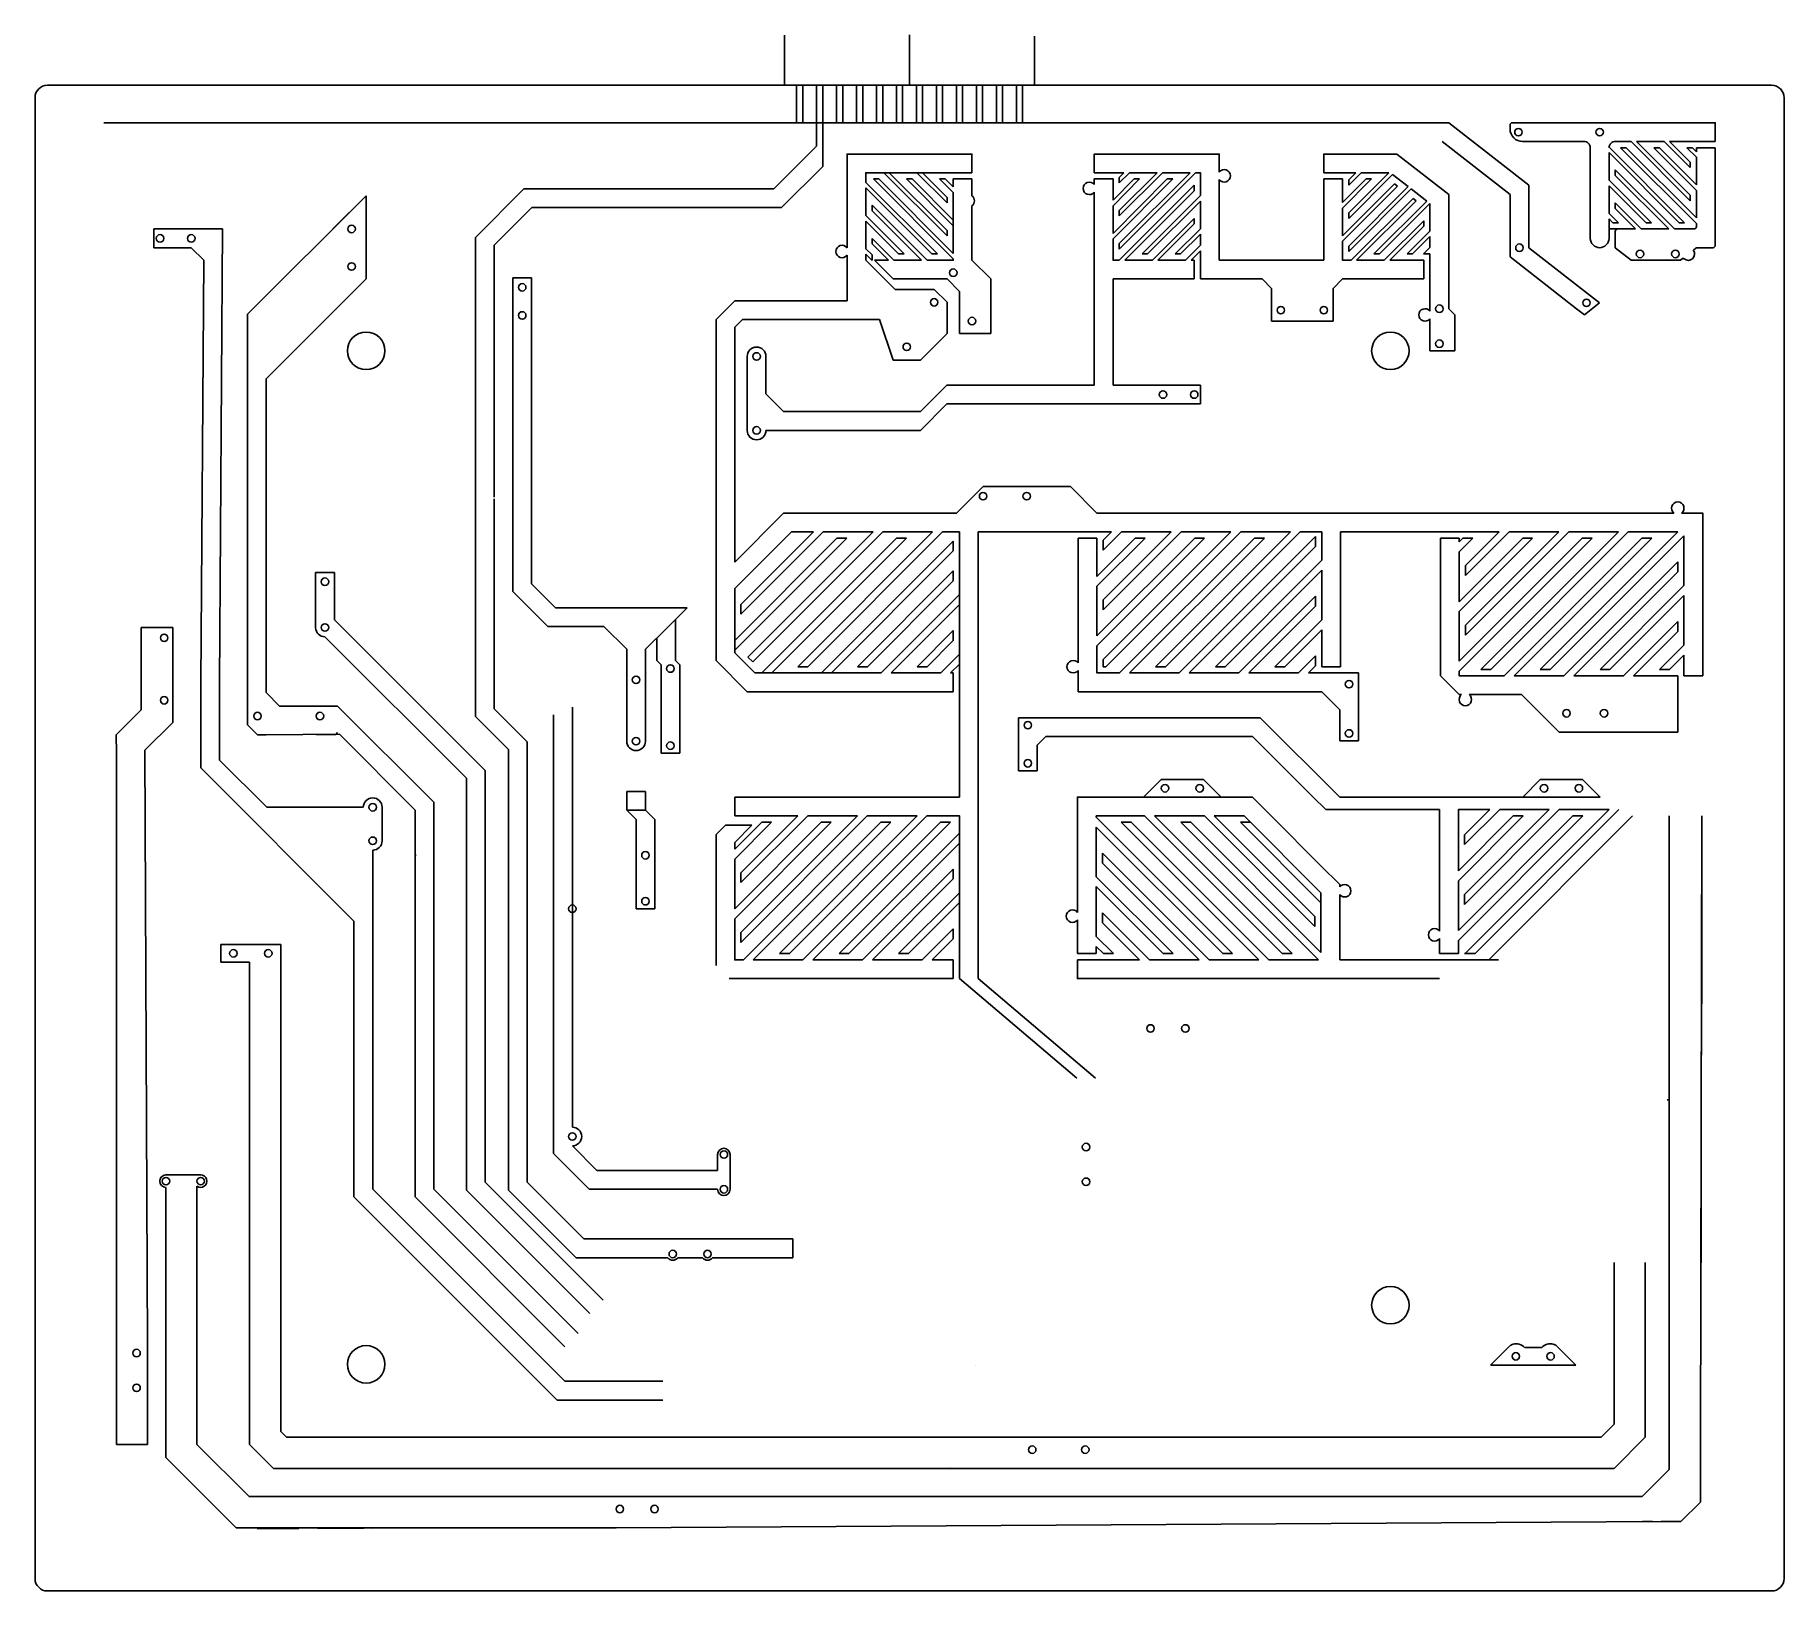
# Model space of a CAD drawing. Header units: centimetres. Extents: x 20 to 34, y 4.6 to 17.
import ezdxf

# ---------------------------------------------------------------- set-up
doc = ezdxf.new("R2010")
doc.units = ezdxf.units.CM
doc.header["$MEASUREMENT"] = 0
doc.layers.add('Spate circuit', color=7, linetype='Continuous', true_color=0x758f9f)

msp = doc.modelspace()

# ---------------------------------------------------------------- linework, layer by layer
at = {"layer": 'Spate circuit'}
for p, q in [((25.971, 16.605), (25.971, 17.007)), ((26.971, 16.605), (26.971, 17.008)), ((27.971, 16.605), (27.971, 16.998)), ((20.071, 16.605), (33.871, 16.605)), ((25.971, 16.605), (27.971, 16.605)), ((25.971, 16.605), (26.061, 16.605)), ((26.066, 16.605), (26.066, 16.305)), ((26.116, 16.305), (26.116, 16.605)), ((26.226, 16.605), (26.226, 16.305)), ((26.276, 16.305), (26.276, 16.605)), ((26.386, 16.605), (26.386, 16.305)), ((26.436, 16.305), (26.436, 16.605)), ((26.546, 16.605), (26.546, 16.305)), ((26.596, 16.305), (26.596, 16.605)), ((26.706, 16.605), (26.706, 16.305)), ((26.756, 16.305), (26.756, 16.605)), ((26.866, 16.605), (26.866, 16.305)), ((26.916, 16.305), (26.916, 16.605)), ((26.971, 16.605), (27.971, 16.605)), ((27.026, 16.605), (27.026, 16.305)), ((27.076, 16.305), (27.076, 16.605)), ((27.186, 16.605), (27.186, 16.305)), ((27.236, 16.305), (27.236, 16.605)), ((27.346, 16.605), (27.346, 16.305)), ((27.396, 16.305), (27.396, 16.605)), ((27.506, 16.605), (27.506, 16.305)), ((27.556, 16.305), (27.556, 16.605)), ((27.666, 16.605), (27.666, 16.305)), ((27.716, 16.305), (27.716, 16.605)), ((27.826, 16.605), (27.826, 16.305)), ((27.971, 16.605), (27.871, 16.605)), ((27.876, 16.305), (27.876, 16.605)), ((19.971, 16.505), (19.971, 4.655)), ((33.971, 16.505), (33.971, 4.655)), ((31.287, 16.305), (21.522, 16.305)), ((26.066, 16.305), (26.116, 16.305)), ((26.226, 16.117), (26.226, 16.305)), ((26.226, 16.305), (26.276, 16.305)), ((26.276, 16.305), (26.276, 15.955)), ((26.386, 16.305), (26.436, 16.305)), ((26.546, 16.305), (26.596, 16.305)), ((26.706, 16.305), (26.756, 16.305)), ((26.866, 16.305), (26.916, 16.305)), ((27.026, 16.305), (27.076, 16.305)), ((27.186, 16.305), (27.236, 16.305)), ((27.346, 16.305), (27.396, 16.305)), ((27.506, 16.305), (27.556, 16.305)), ((27.666, 16.305), (27.716, 16.305)), ((27.826, 16.305), (27.876, 16.305)), ((31.928, 15.805), (31.287, 16.305)), ((25.885, 15.777), (26.226, 16.117)), ((31.778, 15.732), (31.235, 16.155)), ((32.663, 16.105), (32.708, 16.105)), ((32.929, 16.105), (32.973, 16.105)), ((33.194, 16.105), (33.238, 16.105)), ((33.27, 16.155), (33.42, 16.155)), ((33.27, 16.105), (33.42, 16.105)), ((31.287, 15.732), (30.872, 16.055)), ((33.22, 15.991), (33.22, 15.946)), ((25.947, 15.627), (26.276, 15.955)), ((27.321, 15.905), (27.471, 15.905)), ((27.321, 15.855), (27.471, 15.855)), ((28.6, 15.905), (28.45, 15.905)), ((28.6, 15.855), (28.45, 15.855)), ((28.65, 15.824), (28.65, 15.868)), ((30.437, 15.905), (30.287, 15.905)), ((30.287, 15.205), (30.287, 15.855)), ((30.437, 15.855), (30.287, 15.855)), ((32.62, 15.884), (32.62, 15.928)), ((22.621, 15.721), (21.672, 14.772)), ((22.355, 15.455), (22.621, 15.721)), ((22.621, 15.721), (22.621, 15.055)), ((23.496, 15.388), (23.885, 15.777)), ((23.885, 15.777), (25.885, 15.777)), ((31.778, 15.232), (31.778, 15.732)), ((31.928, 15.305), (31.928, 15.805)), ((33.22, 15.725), (33.22, 15.681)), ((23.646, 15.326), (23.947, 15.627)), ((23.947, 15.627), (25.947, 15.627)), ((32.62, 15.618), (32.62, 15.663)), ((20.922, 15.305), (20.922, 15.455)), ((20.922, 15.455), (21.322, 15.455)), ((21.372, 15.455), (21.322, 15.455)), ((21.322, 15.455), (21.472, 15.455)), ((21.372, 15.455), (21.472, 15.455)), ((21.472, 15.455), (21.447, 11.823)), ((32.57, 15.455), (32.57, 15.38)), ((32.645, 15.505), (32.601, 15.505)), ((32.91, 15.505), (32.866, 15.505)), ((33.175, 15.505), (33.131, 15.505)), ((21.222, 15.305), (20.922, 15.305)), ((21.002, 15.305), (21.022, 15.305)), ((21.222, 15.305), (21.321, 15.206)), ((23.496, 13.31), (23.496, 15.388)), ((23.646, 13.31), (23.646, 15.326)), ((31.928, 15.305), (32.495, 14.863)), ((32.62, 15.305), (32.748, 15.205)), ((21.297, 11.823), (21.321, 15.206)), ((26.621, 15.205), (26.771, 15.055)), ((26.671, 15.205), (26.669, 15.205)), ((26.691, 15.205), (26.841, 15.055)), ((27.621, 15.055), (27.471, 15.205)), ((29.25, 15.205), (29.25, 15.055)), ((29.3, 15.205), (29.3, 15.055)), ((30.287, 15.205), (29.45, 15.205)), ((31.087, 15.205), (31.036, 15.205)), ((31.137, 15.255), (31.086, 15.255)), ((31.087, 15.13), (31.087, 15.205)), ((31.087, 15.13), (31.087, 15.055)), ((31.137, 15.205), (31.137, 15.055)), ((31.778, 15.232), (32.31, 14.817)), ((32.748, 15.205), (33.141, 15.205)), ((33.158, 15.218), (33.141, 15.205)), ((22.621, 15.055), (21.821, 14.255)), ((23.946, 15.063), (23.796, 15.063)), ((23.796, 15.063), (23.796, 12.553)), ((23.946, 15.063), (23.946, 14.663)), ((23.946, 15.063), (23.946, 12.616)), ((26.471, 14.88), (26.471, 15.055)), ((26.856, 14.97), (26.771, 15.055)), ((27.146, 15.055), (27.271, 15.055)), ((27.271, 15.055), (27.371, 14.955)), ((27.621, 15.055), (27.621, 14.618)), ((28.45, 15.055), (28.45, 14.205)), ((28.6, 15.055), (28.6, 14.205)), ((28.6, 15.055), (28.6, 14.205)), ((29.793, 15.055), (29.45, 15.055)), ((29.793, 15.055), (29.868, 14.979)), ((30.437, 15.055), (30.362, 14.979)), ((31.087, 15.055), (30.437, 15.055)), ((31.137, 14.797), (31.137, 15.055)), ((31.287, 15.055), (31.287, 14.817)), ((23.796, 14.663), (23.796, 14.913)), ((25.572, 14.88), (25.422, 14.73)), ((26.471, 14.88), (25.572, 14.88)), ((27.168, 14.97), (26.856, 14.97)), ((27.271, 14.868), (27.168, 14.97)), ((27.271, 14.618), (27.271, 14.868)), ((27.371, 14.955), (27.371, 14.618)), ((29.868, 14.717), (29.868, 14.979)), ((30.362, 14.979), (30.362, 14.717)), ((32.495, 14.863), (32.373, 14.768)), ((21.672, 11.557), (21.672, 14.772)), ((25.422, 13.204), (25.422, 14.73)), ((25.634, 14.73), (25.572, 14.668)), ((26.471, 14.73), (25.634, 14.73)), ((26.73, 14.73), (26.471, 14.73)), ((26.73, 14.73), (26.84, 14.405)), ((30.362, 14.717), (29.868, 14.717)), ((31.137, 14.48), (31.137, 14.737)), ((31.337, 14.767), (31.287, 14.817)), ((31.337, 14.48), (31.337, 14.767)), ((32.31, 14.817), (32.373, 14.768)), ((25.572, 12.789), (25.572, 14.668)), ((27.271, 14.618), (27.059, 14.405)), ((27.371, 14.618), (27.621, 14.618)), ((25.672, 13.843), (25.672, 14.435)), ((25.822, 14.135), (25.822, 14.435)), ((31.287, 14.48), (31.137, 14.48)), ((31.287, 14.48), (31.337, 14.48)), ((27.059, 14.405), (26.84, 14.405)), ((21.822, 14.256), (21.822, 11.745)), ((27.27, 14.205), (27.059, 13.993)), ((27.986, 14.205), (27.27, 14.205)), ((28.45, 14.205), (27.986, 14.205)), ((29.3, 14.205), (28.6, 14.205)), ((29.3, 14.055), (29.3, 14.205)), ((25.963, 13.993), (25.822, 14.135)), ((27.27, 14.055), (27.059, 13.843)), ((28, 14.055), (27.27, 14.055)), ((28.6, 14.055), (28, 14.055)), ((28.6, 14.055), (29.3, 14.055)), ((27.059, 13.993), (25.963, 13.993)), ((25.963, 13.843), (25.822, 13.843)), ((27.059, 13.843), (25.963, 13.843)), ((23.496, 12.553), (23.496, 13.31)), ((27.348, 13.181), (27.56, 13.393)), ((28.259, 13.393), (27.56, 13.393)), ((28.471, 13.181), (28.259, 13.393)), ((23.646, 12.553), (23.646, 13.296)), ((25.963, 13.181), (25.572, 12.789)), ((27.348, 13.181), (25.963, 13.181)), ((31.22, 13.181), (28.471, 13.181)), ((26.025, 13.031), (25.572, 12.577)), ((26.201, 13.031), (26.025, 13.031)), ((26.679, 13.031), (26.281, 13.031)), ((27.156, 13.031), (26.758, 13.031)), ((27.371, 13.031), (27.235, 13.031)), ((28.321, 13.031), (27.521, 13.031)), ((28.471, 13.031), (28.321, 13.031)), ((28.588, 13.031), (28.471, 13.031)), ((29.065, 13.031), (28.667, 13.031)), ((29.542, 13.031), (29.145, 13.031)), ((30.02, 13.031), (29.622, 13.031)), ((30.27, 13.031), (30.099, 13.031)), ((31.22, 13.031), (30.42, 13.031)), ((31.37, 13.031), (31.22, 13.031)), ((26.469, 12.981), (26.39, 12.981)), ((26.947, 12.981), (26.867, 12.981)), ((28.471, 12.981), (28.321, 12.981)), ((28.856, 12.981), (28.776, 12.981)), ((29.333, 12.981), (29.254, 12.981)), ((29.811, 12.981), (29.731, 12.981)), ((31.37, 12.981), (31.22, 12.981)), ((22.292, 12.707), (22.217, 12.707)), ((22.217, 12.707), (22.217, 12.632)), ((22.217, 12.632), (22.217, 12.266)), ((22.292, 12.707), (22.367, 12.707)), ((22.367, 12.707), (22.367, 12.632)), ((22.367, 12.632), (22.367, 12.328)), ((23.946, 12.616), (24.137, 12.424)), ((23.496, 12.553), (23.496, 11.553)), ((23.646, 12.553), (23.646, 11.616)), ((23.796, 12.553), (23.934, 12.416)), ((22.367, 12.328), (23.468, 11.228)), ((23.934, 12.416), (24.075, 12.274)), ((24.137, 12.424), (24.947, 12.424)), ((24.947, 12.424), (25.191, 12.424)), ((25.191, 12.424), (25.041, 12.274)), ((25.097, 12.002), (25.097, 12.33)), ((20.822, 12.266), (20.822, 11.607)), ((20.822, 11.607), (20.822, 12.266)), ((20.822, 12.266), (21.073, 12.266)), ((21.073, 12.101), (21.073, 12.266)), ((22.292, 12.191), (23.424, 11.059)), ((24.075, 12.274), (24.523, 12.274)), ((24.707, 12.091), (24.523, 12.274)), ((24.857, 12.091), (25.041, 12.274)), ((24.947, 12.002), (24.947, 12.18)), ((21.073, 11.607), (21.073, 12.101)), ((21.073, 12.101), (21.073, 11.505)), ((24.707, 11.907), (24.707, 12.091)), ((24.857, 11.907), (24.857, 12.091)), ((25.572, 12.064), (25.734, 11.902)), ((24.707, 11.356), (24.707, 11.907)), ((24.707, 11.356), (24.707, 11.907)), ((24.857, 11.907), (24.857, 11.356)), ((24.857, 11.907), (24.857, 11.356)), ((24.982, 11.967), (24.947, 12.002)), ((24.982, 11.26), (24.982, 11.967)), ((25.097, 12.002), (25.132, 11.967)), ((25.132, 11.967), (25.132, 11.26)), ((25.422, 12.002), (25.672, 11.752)), ((25.677, 12.029), (25.717, 11.99)), ((30.27, 11.952), (30.42, 11.952)), ((30.27, 11.902), (30.42, 11.902)), ((30.564, 11.902), (30.42, 11.902)), ((30.564, 11.608), (30.564, 11.902)), ((21.297, 11.143), (21.297, 11.823)), ((21.447, 11.205), (21.447, 11.823)), ((31.37, 11.729), (31.22, 11.879)), ((33.12, 11.729), (33.12, 11.879)), ((33.17, 11.879), (33.32, 11.879)), ((21.929, 11.637), (21.822, 11.745)), ((22.252, 11.637), (21.929, 11.637)), ((22.252, 11.637), (22.393, 11.637)), ((22.393, 11.637), (23.163, 10.867)), ((24.272, 11.629), (24.272, 8.267)), ((27.521, 11.752), (27.521, 9.456)), ((30.27, 11.752), (30.414, 11.608)), ((32.17, 11.429), (31.87, 11.729)), ((33.12, 11.729), (33.12, 11.429)), ((20.822, 11.607), (20.621, 11.406)), ((21.073, 11.505), (20.851, 11.283)), ((21.672, 11.487), (21.672, 11.557)), ((21.752, 11.407), (21.672, 11.487)), ((23.496, 11.553), (23.761, 11.289)), ((23.646, 11.616), (23.911, 11.351)), ((24.122, 11.567), (24.122, 8.055)), ((28.315, 11.544), (27.843, 11.544)), ((27.843, 11.544), (27.843, 11.119)), ((27.993, 11.544), (27.843, 11.544)), ((29.778, 11.544), (28.315, 11.544)), ((30.414, 10.908), (29.778, 11.544)), ((30.414, 11.608), (30.414, 11.358)), ((30.564, 11.608), (30.564, 11.358)), ((20.621, 11.406), (20.622, 11.26)), ((21.822, 11.407), (21.752, 11.407)), ((21.822, 11.407), (22.407, 11.411)), ((22.222, 11.41), (22.378, 11.41)), ((22.393, 11.425), (22.378, 11.41)), ((22.407, 11.411), (23.013, 10.805)), ((23.911, 11.351), (23.911, 10.578)), ((27.993, 11.325), (28.062, 11.394)), ((29.716, 11.394), (28.062, 11.394)), ((30.202, 10.908), (29.716, 11.394)), ((30.414, 11.358), (30.564, 11.358)), ((33.12, 11.429), (32.17, 11.429)), ((20.622, 5.728), (20.622, 11.26)), ((20.872, 6.519), (20.851, 11.283)), ((21.826, 10.827), (21.447, 11.205)), ((23.468, 11.228), (23.574, 11.122)), ((23.761, 11.289), (23.761, 10.578)), ((25.132, 11.26), (24.982, 11.26)), ((27.993, 11.325), (27.993, 11.119)), ((22.524, 9.916), (21.297, 11.143)), ((23.574, 11.122), (23.574, 10.867)), ((27.993, 11.119), (27.843, 11.119)), ((23.424, 11.059), (23.424, 10.867)), ((24.707, 10.804), (24.707, 10.954)), ((24.707, 10.954), (24.857, 10.954)), ((24.857, 10.954), (24.857, 10.804)), ((28.986, 11.049), (28.844, 10.908)), ((29.324, 11.049), (28.986, 11.049)), ((29.466, 10.908), (29.324, 11.049)), ((32.02, 11.049), (31.879, 10.908)), ((32.359, 11.049), (32.02, 11.049)), ((32.5, 10.908), (32.359, 11.049)), ((22.599, 10.827), (21.826, 10.827)), ((22.749, 10.827), (22.749, 10.559)), ((23.013, 10.805), (23.013, 9.346)), ((23.163, 10.867), (23.163, 9.346)), ((23.424, 10.867), (23.424, 7.764)), ((23.574, 10.867), (23.574, 7.826)), ((24.707, 10.804), (24.782, 10.729)), ((24.707, 10.804), (24.857, 10.804)), ((24.932, 10.729), (24.857, 10.804)), ((25.572, 10.758), (25.572, 10.908)), ((29.716, 10.908), (29.866, 10.758)), ((30.302, 10.808), (30.202, 10.908)), ((31.214, 10.808), (30.302, 10.808)), ((31.214, 10.908), (30.414, 10.908)), ((32.5, 10.908), (31.879, 10.908)), ((24.782, 10.015), (24.782, 10.729)), ((24.932, 10.015), (24.932, 10.729)), ((25.497, 10.683), (25.422, 10.608)), ((25.497, 10.683), (25.709, 10.683)), ((25.709, 10.683), (25.572, 10.546)), ((30.264, 10.359), (29.866, 10.758)), ((33.052, 10.758), (33.052, 5.527)), ((33.302, 5.736), (33.314, 10.758)), ((23.761, 10.578), (23.761, 7.764)), ((23.911, 10.578), (23.911, 7.826)), ((22.674, 10.484), (22.674, 7.771)), ((23.013, 10.443), (23.022, 10.443)), ((30.264, 10.359), (30.414, 10.209)), ((24.272, 10.045), (24.272, 9.985)), ((24.782, 10.015), (24.932, 10.015)), ((22.524, 9.916), (22.524, 9.488)), ((28.315, 9.656), (28.315, 9.926)), ((21.459, 9.658), (21.459, 9.729)), ((21.459, 9.729), (21.939, 9.729)), ((21.868, 9.729), (21.529, 9.729)), ((21.939, 9.729), (21.939, 9.587)), ((31.214, 9.656), (31.214, 9.776)), ((21.459, 9.587), (21.459, 9.658)), ((21.689, 9.587), (21.459, 9.587)), ((21.689, 9.587), (21.689, 5.728)), ((21.939, 9.587), (21.939, 5.831)), ((27.321, 9.606), (27.321, 9.456)), ((27.371, 9.606), (27.371, 9.456)), ((28.465, 9.656), (28.315, 9.656)), ((28.465, 9.606), (28.315, 9.606)), ((31.214, 9.606), (30.414, 9.606)), ((31.214, 9.656), (31.364, 9.656)), ((31.214, 9.606), (31.364, 9.606)), ((31.498, 9.656), (31.414, 9.656)), ((22.524, 9.488), (22.524, 7.709)), ((28.309, 8.658), (27.371, 9.456)), ((28.459, 8.658), (27.521, 9.456)), ((31.214, 9.456), (30.414, 9.456)), ((33.314, 9.456), (33.308, 8.635)), ((23.013, 9.346), (23.013, 7.709)), ((23.163, 9.346), (23.163, 7.771)), ((24.122, 8.055), (24.407, 7.77)), ((24.272, 8.117), (24.469, 7.92)), ((25.435, 8.048), (25.435, 7.92)), ((25.535, 8.048), (25.535, 7.77)), ((21.019, 7.885), (21.297, 7.885)), ((25.435, 7.92), (24.469, 7.92)), ((20.622, 7.764), (20.622, 6.797)), ((21.019, 7.785), (21.019, 5.623)), ((21.267, 7.795), (21.267, 5.728)), ((22.524, 7.709), (24.151, 6.083)), ((22.674, 7.771), (24.213, 6.233)), ((23.013, 7.709), (24.213, 6.509)), ((23.163, 7.771), (24.319, 6.615)), ((23.424, 7.764), (24.412, 6.776)), ((23.574, 7.826), (24.518, 6.882)), ((23.761, 7.764), (24.303, 7.222)), ((23.911, 7.826), (24.365, 7.372)), ((25.435, 7.77), (24.407, 7.77)), ((25.076, 7.372), (24.365, 7.372)), ((25.036, 7.372), (26.036, 7.372)), ((26.036, 7.372), (26.036, 7.222)), ((25.036, 7.222), (24.303, 7.222)), ((25.116, 7.222), (25.314, 7.222)), ((25.394, 7.222), (26.036, 7.222)), ((32.61, 5.89), (32.61, 7.183)), ((32.86, 5.786), (32.86, 7.183)), ((20.872, 5.728), (20.872, 6.519)), ((31.777, 6.517), (31.622, 6.362)), ((32.032, 6.504), (31.895, 6.504)), ((32.149, 6.517), (32.304, 6.362)), ((24.213, 6.233), (24.997, 6.233)), ((24.151, 6.083), (24.997, 6.083)), ((32.506, 5.786), (32.61, 5.89)), ((21.939, 5.831), (21.984, 5.786)), ((21.984, 5.786), (32.506, 5.786)), ((32.61, 5.536), (32.86, 5.786)), ((20.872, 5.728), (20.622, 5.728)), ((20.622, 5.728), (20.872, 5.728)), ((21.019, 5.623), (21.581, 5.061)), ((21.267, 5.728), (21.684, 5.311)), ((21.689, 5.728), (21.88, 5.536)), ((33.302, 5.736), (33.302, 5.423)), ((27.953, 5.536), (21.88, 5.536)), ((27.953, 5.536), (32.61, 5.536)), ((33.052, 5.527), (32.835, 5.311)), ((33.302, 5.267), (33.302, 5.423)), ((24.622, 5.311), (21.684, 5.311)), ((25.404, 5.311), (24.622, 5.311)), ((24.622, 5.311), (32.835, 5.311)), ((33.145, 5.11), (33.302, 5.267)), ((24.622, 5.061), (21.581, 5.061)), ((21.748, 5.056), (22.084, 5.054)), ((22.604, 5.057), (22.234, 5.055)), ((23.034, 5.06), (22.664, 5.057)), ((23.234, 5.061), (23.573, 5.061)), ((23.652, 5.061), (24.05, 5.061)), ((24.13, 5.061), (24.472, 5.061)), ((24.622, 5.061), (32.988, 5.11)), ((32.988, 5.11), (33.145, 5.11)), ((20.071, 4.555), (33.871, 4.555))]:
    msp.add_line(p, q, dxfattribs=at)
at = {"layer": 'Spate circuit', "linetype": 'Continuous'}
for p, q in [((33.175, 15.505), (32.57, 16.11)), ((33.27, 15.499), (32.663, 16.105)), ((33.27, 15.543), (32.708, 16.105)), ((33.22, 15.681), (32.746, 16.155)), ((33.22, 15.725), (32.79, 16.155)), ((33.27, 15.764), (32.929, 16.105)), ((33.27, 15.808), (32.973, 16.105)), ((33.22, 15.946), (33.011, 16.155)), ((33.22, 15.991), (33.055, 16.155)), ((33.27, 16.029), (33.194, 16.105)), ((33.27, 16.073), (33.238, 16.105)), ((33.131, 15.505), (32.57, 16.066)), ((27.194, 15.255), (26.621, 15.828)), ((27.321, 15.216), (26.682, 15.855)), ((27.321, 15.26), (26.726, 15.855)), ((27.271, 15.399), (26.765, 15.905)), ((27.271, 15.443), (26.809, 15.905)), ((27.321, 15.481), (26.947, 15.855)), ((27.321, 15.526), (26.991, 15.855)), ((27.271, 15.664), (27.03, 15.905)), ((27.271, 15.708), (27.074, 15.905)), ((27.321, 15.746), (27.212, 15.855)), ((27.321, 15.791), (27.257, 15.855)), ((28.6, 15.376), (29.078, 15.855)), ((28.6, 15.641), (28.813, 15.855)), ((28.6, 15.42), (29.034, 15.855)), ((28.6, 15.685), (28.769, 15.855)), ((28.65, 15.293), (29.261, 15.905)), ((28.65, 15.559), (28.996, 15.905)), ((28.65, 15.824), (28.731, 15.905)), ((28.65, 15.338), (29.217, 15.905)), ((28.65, 15.603), (28.952, 15.905)), ((28.65, 15.868), (28.687, 15.905)), ((30.437, 15.622), (30.669, 15.855)), ((30.437, 15.666), (30.625, 15.855)), ((30.487, 15.805), (30.587, 15.905)), ((30.487, 15.584), (30.808, 15.905)), ((30.487, 15.849), (30.543, 15.905)), ((30.487, 15.539), (30.838, 15.891)), ((32.91, 15.505), (32.57, 15.845)), ((33.093, 15.455), (32.62, 15.928)), ((33.048, 15.455), (32.62, 15.884)), ((27.15, 15.255), (26.621, 15.784)), ((28.649, 15.205), (29.25, 15.805)), ((28.694, 15.205), (29.25, 15.761)), ((28.832, 15.255), (29.3, 15.722)), ((30.437, 15.401), (30.852, 15.817)), ((30.437, 15.357), (30.877, 15.797)), ((30.487, 15.318), (30.962, 15.794)), ((30.487, 15.274), (30.987, 15.775)), ((30.506, 15.205), (31.001, 15.7)), ((30.55, 15.205), (31.026, 15.681)), ((32.866, 15.505), (32.57, 15.801)), ((26.929, 15.255), (26.621, 15.563)), ((27.111, 15.205), (26.671, 15.645)), ((27.067, 15.205), (26.671, 15.601)), ((28.876, 15.255), (29.3, 15.678)), ((30.688, 15.255), (31.111, 15.678)), ((30.732, 15.255), (31.136, 15.659)), ((32.645, 15.505), (32.57, 15.58)), ((32.827, 15.455), (32.62, 15.663)), ((32.783, 15.455), (32.62, 15.618)), ((26.884, 15.255), (26.621, 15.518)), ((28.915, 15.205), (29.25, 15.54)), ((28.959, 15.205), (29.25, 15.496)), ((29.097, 15.255), (29.3, 15.457)), ((29.141, 15.255), (29.3, 15.413)), ((30.771, 15.205), (31.087, 15.521)), ((30.815, 15.205), (31.087, 15.477)), ((30.953, 15.255), (31.137, 15.438)), ((32.601, 15.505), (32.57, 15.536)), ((26.671, 15.247), (26.621, 15.297)), ((26.846, 15.205), (26.671, 15.38)), ((26.802, 15.205), (26.671, 15.336)), ((29.18, 15.205), (29.3, 15.325)), ((29.224, 15.205), (29.3, 15.28)), ((30.997, 15.255), (31.137, 15.394)), ((31.086, 15.255), (31.137, 15.306)), ((26.669, 15.205), (26.621, 15.253)), ((25.622, 12.372), (26.281, 13.031)), ((25.622, 12.451), (26.201, 13.031)), ((25.677, 12.029), (26.679, 13.031)), ((25.717, 11.99), (26.758, 13.031)), ((26.077, 11.952), (27.156, 13.031)), ((26.157, 11.952), (27.235, 13.031)), ((28.521, 12.407), (29.145, 13.031)), ((28.521, 12.884), (28.667, 13.031)), ((28.521, 12.009), (29.542, 13.031)), ((28.521, 12.487), (29.065, 13.031)), ((28.521, 12.964), (28.588, 13.031)), ((28.543, 11.952), (29.622, 13.031)), ((28.941, 11.952), (30.02, 13.031)), ((29.021, 11.952), (30.099, 13.031)), ((31.42, 12.204), (32.247, 13.031)), ((31.42, 12.681), (31.77, 13.031)), ((31.42, 12.284), (32.167, 13.031)), ((31.42, 12.761), (31.69, 13.031)), ((31.543, 11.929), (32.645, 13.031)), ((31.623, 11.929), (32.724, 13.031)), ((32.02, 11.929), (33.122, 13.031)), ((25.572, 12.083), (26.469, 12.981)), ((25.572, 12.162), (26.39, 12.981)), ((25.789, 11.902), (26.867, 12.981)), ((25.868, 11.902), (26.947, 12.981)), ((26.266, 11.902), (27.321, 12.957)), ((28.471, 12.118), (29.333, 12.981)), ((28.471, 12.596), (28.856, 12.981)), ((28.471, 12.198), (29.254, 12.981)), ((28.471, 12.675), (28.776, 12.981)), ((28.653, 11.902), (29.731, 12.981)), ((28.732, 11.902), (29.811, 12.981)), ((29.13, 11.902), (30.22, 12.993)), ((29.209, 11.902), (30.22, 12.913)), ((31.37, 11.915), (32.436, 12.981)), ((31.37, 12.393), (31.958, 12.981)), ((31.37, 12.87), (31.481, 12.981)), ((31.37, 11.995), (32.356, 12.981)), ((31.37, 12.472), (31.879, 12.981)), ((31.37, 12.95), (31.401, 12.981)), ((31.732, 11.879), (32.833, 12.981)), ((31.811, 11.879), (32.913, 12.981)), ((32.1, 11.929), (33.17, 12.999)), ((26.346, 11.902), (27.321, 12.878)), ((29.419, 11.952), (30.27, 12.804)), ((32.209, 11.879), (33.12, 12.79)), ((26.555, 11.952), (27.321, 12.719)), ((26.634, 11.952), (27.321, 12.639)), ((29.498, 11.952), (30.27, 12.725)), ((32.289, 11.879), (33.12, 12.71)), ((32.498, 11.929), (33.17, 12.601)), ((26.743, 11.902), (27.371, 12.53)), ((29.607, 11.902), (30.22, 12.516)), ((32.577, 11.929), (33.17, 12.522)), ((26.823, 11.902), (27.371, 12.45)), ((29.687, 11.902), (30.22, 12.436)), ((29.896, 11.952), (30.27, 12.327)), ((27.032, 11.952), (27.321, 12.241)), ((29.975, 11.952), (30.27, 12.247)), ((32.686, 11.879), (33.12, 12.313)), ((32.766, 11.879), (33.12, 12.233)), ((27.112, 11.952), (27.321, 12.162)), ((27.221, 11.902), (27.371, 12.053)), ((32.975, 11.929), (33.17, 12.124)), ((33.055, 11.929), (33.17, 12.044)), ((27.3, 11.902), (27.371, 11.973)), ((30.084, 11.902), (30.22, 12.038)), ((30.164, 11.902), (30.22, 11.959)), ((31.414, 10.05), (32.172, 10.808)), ((31.414, 10.528), (31.695, 10.808)), ((31.414, 10.13), (32.092, 10.808)), ((31.414, 10.607), (31.615, 10.808)), ((31.418, 9.656), (32.57, 10.808)), ((31.498, 9.656), (32.649, 10.808)), ((25.572, 9.935), (26.344, 10.708)), ((25.572, 10.412), (25.867, 10.708)), ((25.572, 10.015), (26.265, 10.708)), ((25.572, 10.492), (25.788, 10.708)), ((25.622, 9.746), (26.633, 10.758)), ((25.622, 10.224), (26.156, 10.758)), ((25.622, 9.826), (26.554, 10.758)), ((25.622, 10.303), (26.076, 10.758)), ((25.641, 9.606), (26.742, 10.708)), ((25.72, 9.606), (26.822, 10.708)), ((25.929, 9.656), (27.031, 10.758)), ((26.009, 9.656), (27.11, 10.758)), ((26.118, 9.606), (27.219, 10.708)), ((26.197, 9.606), (27.299, 10.708)), ((29.557, 9.656), (28.465, 10.749)), ((29.478, 9.656), (28.465, 10.669)), ((29.766, 9.606), (28.665, 10.708)), ((29.846, 9.606), (28.744, 10.708)), ((29.955, 9.656), (28.853, 10.758)), ((30.035, 9.656), (28.933, 10.758)), ((30.244, 9.606), (29.142, 10.708)), ((30.264, 9.665), (29.222, 10.708)), ((30.214, 9.874), (29.331, 10.758)), ((30.214, 9.954), (29.41, 10.758)), ((30.264, 10.063), (29.619, 10.708)), ((30.264, 10.142), (29.649, 10.758)), ((31.364, 9.762), (32.361, 10.758)), ((31.364, 10.239), (31.883, 10.758)), ((31.364, 9.841), (32.281, 10.758)), ((31.364, 10.318), (31.804, 10.758)), ((31.607, 9.606), (32.758, 10.758)), ((26.407, 9.656), (27.371, 10.621)), ((26.486, 9.656), (27.371, 10.541)), ((29.369, 9.606), (28.515, 10.46)), ((29.289, 9.606), (28.515, 10.38)), ((26.595, 9.606), (27.321, 10.332)), ((26.675, 9.606), (27.321, 10.253)), ((29.08, 9.656), (28.465, 10.271)), ((26.884, 9.656), (27.371, 10.143)), ((29, 9.656), (28.465, 10.192)), ((26.963, 9.656), (27.371, 10.064)), ((28.891, 9.606), (28.515, 9.983)), ((27.072, 9.606), (27.321, 9.855)), ((28.812, 9.606), (28.515, 9.903)), ((27.152, 9.606), (27.321, 9.775)), ((28.603, 9.656), (28.465, 9.794)), ((28.523, 9.656), (28.465, 9.714)), ((27.298, 5.536), (27.303, 5.541))]:
    msp.add_line(p, q, dxfattribs=at)
at = {"layer": 'Spate circuit'}
for points in [[(20.522, 16.305), (21.522, 16.305)], [(32.42, 16.305), (33.42, 16.305), (33.42, 16.155)], [(32.79, 16.155), (33.011, 16.155)], [(33.055, 16.155), (33.27, 16.155)], [(33.27, 16.105), (33.27, 16.073)], [(26.471, 15.305), (26.471, 16.055), (27.471, 16.055), (27.471, 15.905)], [(28.45, 15.905), (28.45, 16.055), (29.45, 16.055), (29.45, 15.91)], [(30.287, 15.905), (30.287, 16.055), (30.872, 16.055)], [(32.57, 15.845), (32.57, 16.066)], [(33.27, 16.029), (33.27, 15.808)], [(26.621, 15.828), (26.621, 15.905), (27.321, 15.905)], [(26.682, 15.855), (26.726, 15.855)], [(26.947, 15.855), (26.991, 15.855)], [(27.212, 15.855), (27.257, 15.855)], [(27.321, 15.855), (27.321, 15.791)], [(27.471, 15.855), (27.471, 15.72)], [(28.45, 15.81), (28.45, 15.855)], [(28.6, 15.905), (28.687, 15.905)], [(28.6, 15.685), (28.6, 15.855)], [(28.731, 15.905), (28.952, 15.905)], [(28.769, 15.855), (28.813, 15.855)], [(28.996, 15.905), (29.217, 15.905)], [(29.034, 15.855), (29.078, 15.855)], [(29.261, 15.905), (29.3, 15.905), (29.3, 15.722)], [(29.45, 15.85), (29.45, 15.205)], [(30.437, 15.905), (30.543, 15.905)], [(30.437, 15.666), (30.437, 15.855)], [(30.487, 15.805), (30.487, 15.849)], [(30.587, 15.905), (30.808, 15.905)], [(30.625, 15.855), (30.669, 15.855)], [(30.802, 15.855), (30.803, 15.855)], [(30.838, 15.891), (30.962, 15.794)], [(26.621, 15.563), (26.621, 15.784)], [(27.271, 15.708), (27.271, 15.664)], [(27.321, 15.746), (27.321, 15.26)], [(28.45, 15.055), (28.45, 15.75)], [(29.25, 15.805), (29.25, 15.761)], [(30.852, 15.817), (30.877, 15.797)], [(30.987, 15.775), (31.111, 15.678)], [(31.001, 15.7), (31.026, 15.681)], [(31.287, 15.732), (31.287, 15.055)], [(32.57, 15.58), (32.57, 15.801)], [(33.27, 15.764), (33.27, 15.543)], [(26.671, 15.601), (26.671, 15.645)], [(27.471, 15.64), (27.471, 15.205)], [(28.6, 15.42), (28.6, 15.641)], [(28.65, 15.559), (28.65, 15.603)], [(29.3, 15.678), (29.3, 15.457)], [(30.437, 15.401), (30.437, 15.622)], [(30.487, 15.539), (30.487, 15.584)], [(31.136, 15.659), (31.137, 15.658), (31.137, 15.438)], [(20.944, 15.455), (20.922, 15.455)], [(21.21, 15.455), (20.989, 15.455)], [(21.322, 15.455), (21.254, 15.455)], [(26.621, 15.297), (26.621, 15.518)], [(27.271, 15.443), (27.271, 15.399)], [(29.25, 15.54), (29.25, 15.496)], [(29.3, 15.413), (29.3, 15.325)], [(31.087, 15.521), (31.087, 15.477)], [(32.64, 15.455), (32.57, 15.455), (32.57, 15.536)], [(33.048, 15.455), (32.827, 15.455)], [(21.022, 15.305), (20.922, 15.305)], [(21.222, 15.305), (21.082, 15.305)], [(26.671, 15.336), (26.671, 15.38)], [(28.649, 15.205), (28.6, 15.205), (28.6, 15.376)], [(28.65, 15.293), (28.65, 15.338)], [(29.3, 15.28), (29.3, 15.205)], [(30.506, 15.205), (30.437, 15.205), (30.437, 15.357)], [(30.487, 15.274), (30.487, 15.318)], [(31.137, 15.394), (31.137, 15.306)], [(26.471, 15.055), (26.471, 15.245)], [(26.621, 15.205), (26.621, 15.253)], [(26.671, 15.205), (26.671, 15.247)], [(26.802, 15.205), (26.691, 15.205)], [(27.067, 15.205), (26.846, 15.205)], [(26.929, 15.255), (26.884, 15.255)], [(27.321, 15.216), (27.321, 15.205), (27.111, 15.205)], [(27.194, 15.255), (27.15, 15.255)], [(28.915, 15.205), (28.694, 15.205)], [(28.876, 15.255), (28.832, 15.255)], [(29.18, 15.205), (28.959, 15.205)], [(29.141, 15.255), (29.097, 15.255)], [(29.25, 15.205), (29.224, 15.205)], [(30.771, 15.205), (30.55, 15.205)], [(30.732, 15.255), (30.688, 15.255)], [(31.087, 15.205), (30.815, 15.205)], [(30.997, 15.255), (30.953, 15.255)], [(31.087, 15.256), (31.087, 15.255), (31.086, 15.255)], [(31.137, 15.255), (31.137, 15.205)], [(27.146, 15.055), (26.841, 15.055)], [(29.25, 15.055), (28.6, 15.055)], [(29.45, 15.055), (29.3, 15.055)], [(25.422, 12.002), (25.422, 13.204)], [(31.22, 13.181), (33.09, 13.181)], [(33.149, 13.181), (33.32, 13.181), (33.32, 11.879)], [(27.371, 13.031), (27.371, 10.908)], [(27.521, 13.031), (27.521, 11.752)], [(30.27, 13.031), (30.27, 12.804)], [(30.42, 13.031), (30.42, 11.952)], [(31.37, 13.031), (31.69, 13.031)], [(31.77, 13.031), (32.167, 13.031)], [(32.247, 13.031), (32.645, 13.031)], [(32.724, 13.031), (33.122, 13.031)], [(27.321, 12.957), (27.321, 12.878)], [(28.321, 11.982), (28.321, 12.981)], [(28.471, 12.675), (28.471, 12.981)], [(28.521, 12.884), (28.521, 12.964)], [(30.22, 12.993), (30.22, 12.913)], [(31.22, 11.879), (31.22, 12.981)], [(31.37, 12.95), (31.37, 12.981)], [(31.401, 12.981), (31.481, 12.981)], [(31.879, 12.981), (31.958, 12.981)], [(32.356, 12.981), (32.436, 12.981)], [(32.833, 12.981), (32.913, 12.981)], [(33.17, 12.999), (33.17, 12.601)], [(31.37, 12.472), (31.37, 12.87)], [(31.42, 12.681), (31.42, 12.761)], [(33.12, 12.79), (33.12, 12.71)], [(27.321, 12.719), (27.321, 12.639)], [(30.27, 12.725), (30.27, 12.327)], [(25.572, 12.064), (25.572, 12.577)], [(28.471, 12.198), (28.471, 12.596)], [(28.521, 12.407), (28.521, 12.487)], [(30.22, 12.516), (30.22, 12.436)], [(33.17, 12.522), (33.17, 12.124)], [(25.622, 12.372), (25.622, 12.451)], [(31.37, 11.995), (31.37, 12.393)], [(27.321, 12.241), (27.321, 12.162)], [(30.27, 12.247), (30.27, 11.952)], [(31.42, 12.204), (31.42, 12.284)], [(33.12, 12.313), (33.12, 12.233)], [(28.653, 11.902), (28.471, 11.902), (28.471, 12.118)], [(33.17, 12.044), (33.17, 11.879)], [(26.743, 11.902), (25.734, 11.902)], [(26.157, 11.952), (26.077, 11.952)], [(26.634, 11.952), (26.555, 11.952)], [(27.221, 11.902), (26.823, 11.902)], [(27.112, 11.952), (27.032, 11.952)], [(27.321, 11.902), (27.3, 11.902)], [(27.321, 11.902), (27.321, 11.752)], [(30.27, 11.752), (28.321, 11.752), (28.321, 11.922)], [(28.543, 11.952), (28.521, 11.952), (28.521, 12.009)], [(29.13, 11.902), (28.732, 11.902)], [(29.021, 11.952), (28.941, 11.952)], [(29.607, 11.902), (29.209, 11.902)], [(29.498, 11.952), (29.419, 11.952)], [(30.084, 11.902), (29.687, 11.902)], [(29.975, 11.952), (29.896, 11.952)], [(30.27, 11.902), (30.164, 11.902)], [(30.22, 12.038), (30.22, 11.959)], [(31.732, 11.879), (31.37, 11.879), (31.37, 11.915)], [(31.623, 11.929), (31.543, 11.929)], [(32.1, 11.929), (32.02, 11.929)], [(32.577, 11.929), (32.498, 11.929)], [(33.055, 11.929), (32.975, 11.929)], [(32.209, 11.879), (31.811, 11.879)], [(32.686, 11.879), (32.289, 11.879)], [(33.12, 11.879), (32.766, 11.879)], [(27.321, 11.752), (25.672, 11.752)], [(31.39, 11.729), (31.37, 11.729)], [(31.87, 11.729), (31.45, 11.729)], [(25.572, 10.908), (27.371, 10.908)], [(28.315, 9.986), (28.315, 10.908), (29.716, 10.908)], [(31.214, 10.908), (31.879, 10.908)], [(31.214, 9.836), (31.214, 10.808)], [(31.364, 10.318), (31.364, 10.758), (31.364, 10.808), (31.615, 10.808)], [(31.695, 10.808), (32.092, 10.808)], [(32.172, 10.808), (32.57, 10.808)], [(25.572, 10.758), (26.076, 10.758)], [(25.788, 10.708), (25.867, 10.708)], [(26.156, 10.758), (26.554, 10.758)], [(26.265, 10.708), (26.344, 10.708)], [(26.633, 10.758), (27.031, 10.758)], [(26.742, 10.708), (26.822, 10.708)], [(27.11, 10.758), (27.371, 10.758), (27.371, 9.606)], [(27.219, 10.708), (27.299, 10.708)], [(28.465, 10.749), (28.465, 10.758), (28.853, 10.758)], [(28.465, 10.271), (28.465, 10.669)], [(28.665, 10.708), (28.744, 10.708)], [(28.933, 10.758), (29.331, 10.758)], [(29.142, 10.708), (29.222, 10.708)], [(29.41, 10.758), (29.649, 10.758)], [(29.619, 10.708), (29.699, 10.708)], [(31.804, 10.758), (31.883, 10.758)], [(32.281, 10.758), (32.361, 10.758)], [(33.314, 10.758), (33.314, 9.456)], [(25.422, 9.562), (25.422, 10.608)], [(25.572, 10.492), (25.572, 10.546)], [(31.414, 10.528), (31.414, 10.607)], [(25.572, 10.015), (25.572, 10.412)], [(28.515, 10.38), (28.515, 10.46)], [(25.622, 10.224), (25.622, 10.303)], [(27.321, 10.332), (27.321, 10.253)], [(31.364, 9.841), (31.364, 10.239)], [(28.465, 9.794), (28.465, 10.192)], [(30.264, 10.142), (30.264, 9.665)], [(30.414, 10.209), (30.414, 10.189)], [(30.414, 10.129), (30.414, 9.606)], [(31.414, 10.05), (31.414, 10.13)], [(28.515, 9.903), (28.515, 9.983)], [(30.214, 9.954), (30.214, 9.874)], [(25.641, 9.606), (25.572, 9.606), (25.572, 9.935)], [(25.622, 9.746), (25.622, 9.826)], [(27.321, 9.855), (27.321, 9.775)], [(28.315, 9.656), (28.315, 9.926)], [(28.465, 9.656), (28.465, 9.714)], [(31.214, 9.656), (31.214, 9.776)], [(31.364, 9.656), (31.364, 9.762)], [(26.118, 9.606), (25.72, 9.606)], [(26.009, 9.656), (25.929, 9.656)], [(26.595, 9.606), (26.197, 9.606)], [(26.486, 9.656), (26.407, 9.656)], [(27.072, 9.606), (26.675, 9.606)], [(26.963, 9.656), (26.884, 9.656)], [(27.321, 9.606), (27.152, 9.606)], [(30.414, 9.456), (28.315, 9.456), (28.315, 9.606)], [(28.812, 9.606), (28.465, 9.606)], [(28.603, 9.656), (28.523, 9.656)], [(29.289, 9.606), (28.891, 9.606)], [(29.08, 9.656), (29, 9.656)], [(29.766, 9.606), (29.369, 9.606)], [(29.557, 9.656), (29.478, 9.656)], [(30.244, 9.606), (29.846, 9.606)], [(30.035, 9.656), (29.955, 9.656)], [(31.686, 9.606), (31.364, 9.606)], [(27.321, 9.456), (25.528, 9.456)], [(33.308, 8.635), (33.308, 7.183), (33.305, 7.183)], [(33.035, 8.485), (33.052, 8.485)], [(31.623, 6.362), (32.304, 6.362)], [(27.303, 5.541), (27.303, 5.536)], [(30.252, 5.541), (30.252, 5.536)], [(22.034, 5.054), (22.034, 5.054)], [(32.918, 5.111), (32.839, 5.111)]]:
    msp.add_lwpolyline(points, dxfattribs=at)
for points in [[(32.42, 15.38), (32.42, 16.105, 0.414214), (32.37, 16.155), (31.878, 16.155, -0.414214), (31.778, 16.255), (31.778, 16.285, -0.414214), (31.798, 16.305), (32.42, 16.305)], [(32.57, 16.105, -0.414214), (32.62, 16.155), (32.746, 16.155)], [(33.42, 16.105), (33.42, 15.325, -0.414214), (33.4, 15.305), (33.277, 15.305, 0.166711), (33.264, 15.301), (33.245, 15.285)], [(32.783, 15.455), (32.64, 15.455, 0.414214), (32.62, 15.435), (32.62, 15.305)], [(33.27, 15.499), (33.27, 15.475, -0.414214), (33.25, 15.455), (33.093, 15.455)]]:
    msp.add_lwpolyline(points, format="xyb", dxfattribs=at)
for points in [[(20.622, 7.764), (20.622, 7.764)], [(27.503, 6.362), (27.503, 6.362)]]:
    msp.add_lwpolyline(points, close=True, dxfattribs=at)
for centre, radius in [((31.845, 16.23), 0.03), ((32.495, 16.23), 0.03), ((20.972, 15.38), 0.03), ((21.222, 15.38), 0.03), ((22.505, 15.455), 0.03), ((31.853, 15.305), 0.03), ((32.818, 15.255), 0.03), ((33.101, 15.255), 0.03), ((22.505, 15.155), 0.03), ((27.321, 15.105), 0.03), ((23.871, 14.988), 0.03), ((27.168, 14.868), 0.03), ((31.212, 14.817), 0.03), ((32.39, 14.864), 0.03), ((23.871, 14.763), 0.03), ((27.471, 14.718), 0.03), ((29.943, 14.805), 0.03), ((30.287, 14.805), 0.03), ((22.622, 14.48), 0.15), ((30.82, 14.48), 0.15), ((31.212, 14.537), 0.03), ((25.747, 14.435), 0.03), ((26.949, 14.512), 0.03), ((29, 14.13), 0.03), ((29.25, 14.13), 0.03), ((25.747, 13.843), 0.03), ((27.56, 13.317), 0.03), ((27.909, 13.317), 0.03), ((22.292, 12.632), 0.03), ((21.005, 12.183), 0.03), ((22.292, 12.266), 0.03), ((25.057, 11.937), 0.03), ((24.782, 11.847), 0.03), ((30.489, 11.812), 0.03), ((21.005, 11.683), 0.03), ((21.752, 11.557), 0.03), ((22.252, 11.557), 0.03), ((27.918, 11.484), 0.03), ((32.23, 11.579), 0.03), ((32.53, 11.579), 0.03), ((24.782, 11.356), 0.03), ((25.057, 11.32), 0.03), ((30.489, 11.418), 0.03), ((27.918, 11.179), 0.03), ((29.016, 10.979), 0.03), ((29.294, 10.979), 0.03), ((32.05, 10.979), 0.03), ((32.329, 10.979), 0.03), ((22.674, 10.827), 0.03), ((22.674, 10.559), 0.03), ((24.857, 10.443), 0.03), ((24.857, 10.075), 0.03), ((24.272, 10.015), 0.03), ((21.559, 9.658), 0.03), ((21.838, 9.658), 0.03), ((28.9, 9.057), 0.03), ((29.179, 9.057), 0.03), ((24.272, 8.192), 0.03), ((28.384, 8.108), 0.03), ((25.485, 8.048), 0.03), ((21.019, 7.835), 0.03), ((21.297, 7.835), 0.03), ((28.384, 7.83), 0.03), ((25.485, 7.77), 0.03), ((25.076, 7.252), 0.03), ((25.354, 7.252), 0.03), ((30.82, 6.842), 0.15), ((20.784, 6.459), 0.03), ((22.622, 6.369), 0.15), ((31.824, 6.433), 0.03), ((32.102, 6.433), 0.03), ((20.784, 6.181), 0.03), ((27.953, 5.686), 0.03), ((28.378, 5.686), 0.03), ((24.652, 5.211), 0.03), ((24.93, 5.211), 0.03)]:
    msp.add_circle(centre, radius, dxfattribs=at)
for centre, radius, start, end in [((20.071, 16.505), 0.1, 90, 180), ((33.871, 16.505), 0.1, 0, 90), ((28.41, 15.78), 0.05, 36.8699, 323.1301), ((29.49, 15.88), 0.05, 216.8699, 143.1301), ((27.441, 15.68), 0.05, 306.8699, 53.1301), ((26.431, 15.275), 0.05, 36.8699, 323.1301), ((32.495, 15.38), 0.075, 180, 0), ((33.205, 15.254), 0.05, 227.1395, 38.2309), ((33.165, 15.21), 0.01, 47.1395, 127.8593), ((31.097, 14.767), 0.05, 36.8699, 323.1301), ((25.747, 14.435), 0.075, 0, 180), ((25.747, 13.843), 0.075, 180, 0), ((33.12, 13.221), 0.05, 305.8938, 234.1062), ((22.292, 12.266), 0.075, 180, 270), ((28.281, 11.952), 0.05, 36.8699, 323.1301), ((31.42, 11.689), 0.05, 126.8699, 53.1301), ((24.782, 11.356), 0.075, 180, 0), ((22.674, 10.827), 0.075, 0, 180), ((22.674, 10.559), 0.075, 270, 0), ((30.454, 10.159), 0.05, 216.8699, 143.1301), ((28.275, 9.956), 0.05, 36.8699, 323.1301), ((31.174, 9.806), 0.05, 36.8699, 323.1301), ((24.272, 8.192), 0.075, 270, 90), ((25.485, 8.048), 0.05, 0, 180), ((21.019, 7.835), 0.05, 90, 270), ((21.297, 7.835), 0.05, 233.1301, 90), ((25.485, 7.77), 0.05, 180, 0), ((25.076, 7.252), 0.05, 216.8699, 323.1301), ((25.354, 7.252), 0.05, 216.8699, 323.1301), ((31.813, 6.482), 0.05, 102.6739, 135), ((31.824, 6.433), 0.1, 45, 102.6739), ((32.102, 6.433), 0.1, 77.3261, 135), ((32.113, 6.482), 0.05, 45, 77.3261), ((20.071, 4.655), 0.1, 180, 270), ((33.871, 4.655), 0.1, 270, 0)]:
    msp.add_arc(centre, radius, start, end, dxfattribs=at)

doc.saveas('drawing.dxf')
